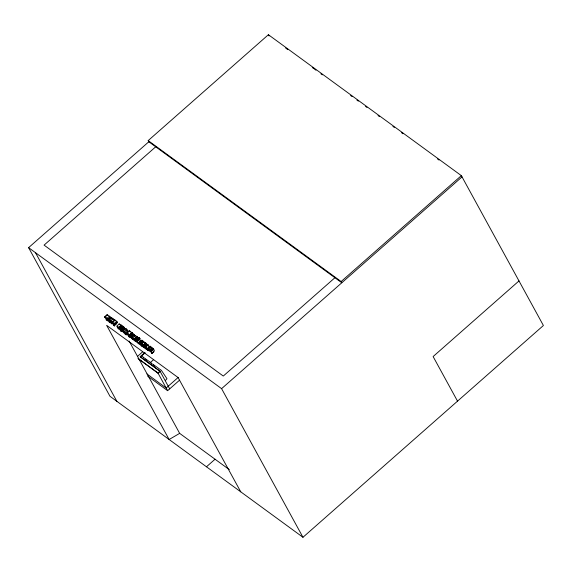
<?xml version="1.0" encoding="UTF-8"?>
<svg xmlns="http://www.w3.org/2000/svg" width="572" height="572" viewBox="0 0 572 572"><rect width="100%" height="100%" fill="white"/><g stroke="black" fill="none" stroke-linecap="round" stroke-linejoin="round"><path stroke-width="0.86" d="M136.636 339.825L137.831 341.227L136.494 341.277L139.21 344.029L137.166 342.506L135.414 340.004L136.636 339.825L139.089 337.666L140.283 339.067L139.189 338.81M135.614 339.761L138.066 337.544L139.089 337.666M120.149 328.442C120.892 328.164 124.496 333.19 121.736 331.424C116.423 329.279 123.881 323.394 124.932 328.85M122.83 326.255L120.37 328.414M122.715 330.58C124.896 331.538 128.915 338.438 123.409 332.325A5.284 1.18 48.6 0 1 123.237 331.889C121.729 330.137 125.282 327.313 126.391 328.936C126.727 329.35 128.292 330.973 127.148 330.659M149.728 346.932L147.612 344.301L144.745 346.546L145.016 348.119L143.114 347.018L141.398 344.101L144.022 341.927L145.774 342.986L143.265 345.123L141.398 344.101M147.197 344.38L147.29 345.13M132.632 334.27C133.076 333.083 135.493 335.692 134.12 335.142M113.013 319.483L112.677 318.969A4.998 1.115 48.6 0 0 112.284 318.332C110.525 315.336 106.406 321.278 109.717 322.501C109.045 320.899 110.51 322.815 111.104 323.18C111.59 324.503 111.855 323.831 112.877 322.186M132.611 337.673L133.998 340.268L136.115 341.727L134.155 340.004L135.292 340.319L133.762 338.81L135.049 339.446L134.484 338.688L136.965 336.529L134.477 338.703L132.661 337.637L135.114 335.471L136.937 336.522M143.265 345.123L143.837 345.874L142.55 345.231L144.08 346.739L146.532 344.58L145.531 343.565M114.951 324.453L117.439 322.25L116.688 321.278L113.227 318.919L110.775 321.078L112.591 322.937L113.17 324.71L114.443 326.047L113.47 323.487L114.979 324.374L112.284 322.05L114.779 319.898M117.403 322.286L116.981 322.022M136.965 336.529L137.502 337.287L136.865 336.979M145.76 342.957L146.289 343.708L145.517 343.336M121.343 329.465L123.817 327.27M122.68 326.154L119.798 328.507M138.066 337.602L138.138 338.46M127.892 335.414L128.629 335.893L128.128 334.141L126.87 332.775L129.322 330.609L132.354 333.111L129.901 335.271L128.915 334.684C132.847 340.118 125.997 336.014 129.115 334.334M129.322 330.609L129.837 331.424M138.853 342.371C140.741 343.157 145.488 350.536 139.554 344.115A5.284 1.18 48.6 0 1 139.382 343.686C137.974 340.469 143.079 338.788 143.779 342.464M148.856 141.842L148.184 140.598L268.397 34.713L461.347 175.64L543.4 325.511L302.967 537.287L109.974 396.282L28.6 247.655L149.013 141.591M155.906 146.625L44.08 245.123L223.287 376.054L335.113 277.556M107.364 315.501C107.6 312.19 101.823 321.121 107.393 314.743L110.353 317.16L107.894 319.319L105.977 318.096L107.915 320.949L106.278 319.97M104.941 316.902L107.114 318.275L109.567 316.116M107.178 319.441L108.401 318.361M107.314 319.584L108.537 318.504M107.829 319.326L110.353 317.16M107.729 320.106L110.181 317.946L109.538 317.131M108.408 319.612L111.347 317.374M108.465 320.248L109.695 319.162M111.654 323.266L110.224 321.128A4.998 1.115 48.6 0 0 109.831 320.492L112.155 318.139M112.612 322.329L115.065 320.17M114.236 323.437L116.688 321.278M113.964 325.368L116.28 322.894M114.071 325.504L116.416 323.201M114.329 325.783L116.788 323.623L116.524 323.344M117.403 325.74L119.14 323.816L121.521 325.339L121.915 325.854L119.441 328.035L117.989 327.177L119.469 329.043L118.34 328.364L118.568 329.05L118.147 328.743L116.674 325.99L119.462 328.013M118.783 327.191L121.235 325.032M119.262 327.72L121.714 325.561M119.348 328.006L121.915 325.854M119.176 328.442L121.629 326.276L121.214 325.983M119.226 328.55L121.614 326.29M119.319 328.643C119.391 327.649 122.937 326.448 121.586 326.683M120.442 328.342L122.894 326.183M120.771 328.65L123.223 326.49M121.121 329.072L123.602 326.927M120.599 330.044C128.157 327.42 114.679 335.542 123.788 327.184M121.457 329.636L123.888 327.42M122.966 330.816L125.418 328.65M123.445 330.573L125.897 328.414M124.324 331.553L126.741 329.329M125.011 332.489L127.449 330.28M126.898 332.897L129.372 330.709M126.033 334.191L127.256 333.111M126.391 334.749L127.649 333.698M126.462 334.813L127.692 333.733M126.87 332.775L129.544 334.806L131.996 332.647M129.544 334.806L132.132 332.768M129.901 335.271L132.232 332.89M129.508 336.479L131.96 334.32L131.646 333.276M129.858 336.736L132.397 334.692M129.944 336.851L131.174 335.771M131.195 336.279L132.189 337.373L131.188 337.251L131.21 337.673L133.426 339.754L131.653 338.524L130.18 336.429L131.16 336.3L133.648 334.112M131.288 336.365L133.741 334.198M131.403 336.436L133.812 334.234M131.496 336.536L133.962 334.363M131.546 336.593L133.998 334.427M131.76 336.808L134.184 334.599M131.774 336.844L134.234 334.684M134.363 338.588L136.815 336.429M134.971 339.182L137.423 337.022M136.737 337.137L137.151 337.43L134.727 339.646L137.53 337.215M135.064 340.018C135.378 338.409 139.089 338.302 136.994 337.816M135.164 340.104L138.002 337.544M136.737 339.925L139.196 337.759M136.88 340.011L139.332 337.852M139.446 337.952L137.037 340.197L139.489 338.038M137.301 340.447L139.718 338.231M137.316 340.497L139.768 338.331M136.794 341.691L139.246 339.532L141.134 341.034M139.103 342.607L141.556 340.44M139.582 342.371L142.042 340.204M140.426 343.279L142.886 341.119L140.469 343.343M141.148 344.28L143.586 342.077M143.15 345.009L145.603 342.85M143.758 345.602L146.26 343.536M143.515 346.067L146.318 343.636M143.851 346.439L146.303 344.28M143.951 346.525L146.403 344.365M144.745 346.546L147.612 344.301M144.08 346.739L142.921 346.089L144.344 347.34L147.254 344.887M145.731 348.477L147.769 350.343L145.831 347.097L148.284 344.937M137.823 356.084L142.5 351.966M146.933 348.791L149.385 346.632M147.147 348.927L149.599 346.768M147.883 348.419L150.336 346.26C151.945 348.748 157.429 349.921 152.002 353.389C149.785 349.849 148.556 351.995 147.748 349.099A6.728 1.502 48.6 0 1 147.712 348.641L149.764 350.486L152.531 347.962M148.112 348.655L150.565 346.496M148.155 348.727L150.608 346.568M148.455 349.013L150.908 346.854M138.824 359.187L158.101 373.266L160.153 371.457L140.383 357.014L140.19 356.656L144.859 352.545M140.383 357.014L145.059 352.895M149.235 350.178L151.687 348.012M149.442 350.371L151.895 348.212M150.078 350.121L150.515 350.486L152.967 348.327M153.682 349.313C152.324 351.072 148.706 353.067 153.503 348.963M152.002 353.389L151.158 351.358L153.611 349.192M151.73 353.281L153.568 351.658M149.864 362.955L153.639 359.624M179.536 380.194L167.632 390.676L157.908 372.915L159.96 371.106L140.19 356.656M165.573 380.308L166.974 378.714L161.447 370.434L159.981 369.34M148.82 141.763L341.806 282.768L341.134 281.531L461.347 175.64M302.967 537.287L221.593 388.66L462.026 176.877M206.471 466.788L215.058 459.223M518.99 280.923L433.118 356.556L457.528 401.144M229.315 469.641L179.658 433.361L169.133 439.511L106.621 325.325L178.257 377.663M151.48 363.628L153.389 364.528L154.519 366.116M146.532 344.58L145.524 344.051M143.822 357.722L145.631 358.88L146.611 360.339M145.796 359.166L147.612 360.324M153.704 364.943L155.52 366.101M144.959 346.668L145.831 347.097M108.659 319.791L109.702 320.299M150.336 346.26L150.164 346.482A6.728 1.502 48.6 0 0 150.2 346.939M132.354 333.111L131.968 332.933M142.664 341.584L142.678 341.334M104.998 316.981L104.497 316.902L107.157 319.727L106.013 319.39L106.27 319.92M130.166 331.753L130.58 331.982M148.048 360.639L149.585 361.769M155.956 366.416L157.493 367.546M126.526 329.794L126.283 329.265L126.805 329.901M146.797 345.173L146.103 344.766M148.513 346.124L148.498 345.881M121.042 325.325L121.8 325.84M137.316 338.345L136.908 338.073M112.298 322.129L110.775 321.078M285.635 48.041L287.795 49.621M312.276 67.503L313.713 68.554M320.913 73.809L322.351 74.861M356.914 100.1L358.351 101.151M365.551 106.413L366.988 107.465M392.907 126.398L394.351 127.449M401.551 132.704L402.988 133.755M437.544 158.995L438.989 160.053M314.528 69.162L315.973 70.213M350.607 95.517L352.052 96.575M378.028 115.551L379.465 116.602M148.184 140.598L341.134 281.531M28.6 247.655L221.593 388.66M122.301 326.376L122.143 326.862M142.185 356.342L143.658 357.436M150.093 362.119L151.566 363.213M158.001 367.896L159.474 368.99M137.916 358.308L157.908 372.915M146.897 373.931L166.173 388.009L178.078 377.527L240.769 491.848M147.64 376.069L167.632 390.676M109.71 316.774L110.196 317.153M128.485 332.032L127.17 330.873M134.577 336.336L133.662 335.514M114.035 320.07L113.227 318.919M127.327 331.41L127.699 331.76M116.416 323.559L116.788 323.623M144.344 347.34L145.774 348.963L145.71 348.484M137.516 337.859L137.151 337.43M119.67 324.617L119.241 324.081M151.737 348.663L151.273 348.112M151.051 351.122L150.515 350.486M123.96 327.935L124.474 328.621M107.114 318.275L107.894 319.319M135.464 336.129L135.064 335.514M143.851 341.934L144.115 342.349M268.397 34.713L269.076 35.95M159.96 371.106L169.684 388.874M129.122 341.055L179.658 433.361M35.493 252.688L116.867 401.322M141.47 340.669L141.305 340.211M145.76 347.619L146.31 348.441L145.76 347.619M109.538 321.292L110.274 321.914L109.617 320.928L109.538 321.292M123.738 331.546L124.353 332.06L123.738 331.546M139.875 343.336L140.49 343.851L139.875 343.336"/></g></svg>
